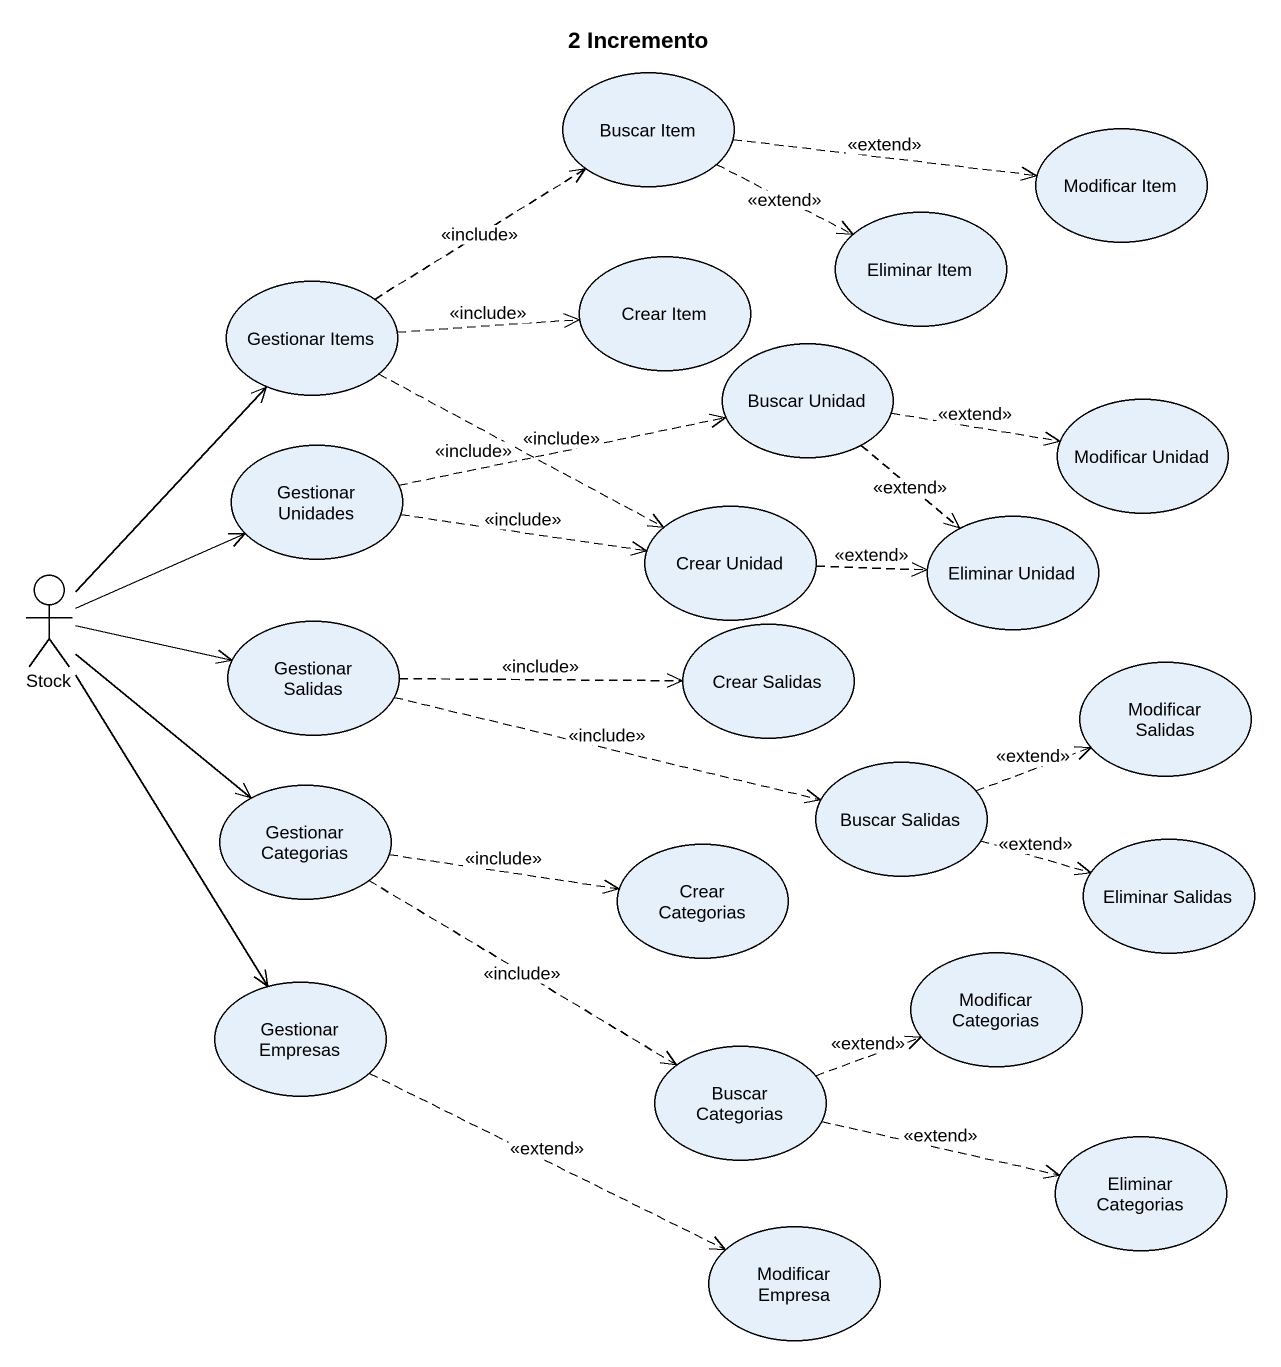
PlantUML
@startuml
title 2 Incremento
usecase "Buscar Item" as Buscar_Item
usecase "Modificar Item" as Modificar_Item
usecase "Eliminar Item" as Eliminar_Item
usecase "Gestionar Items" as Gestionar_Items
usecase "Crear Item" as Crear_Item
usecase "Buscar Unidad" as Buscar_Unidad
usecase "Gestionar Unidades" as Gestionar_Unidades
usecase "Modificar Unidad" as Modificar_Unidad
usecase "Crear Unidad" as Crear_Unidad
usecase "Eliminar Unidad" as Eliminar_Unidad
actor Stock
usecase "Gestionar Salidas" as Gestionar_Salidas
usecase "Crear Salidas" as Crear_Salidas
usecase "Modificar Salidas" as Modificar_Salidas
usecase "Gestionar Categorias" as Gestionar_Categorias
usecase "Buscar Salidas" as Buscar_Salidas
usecase "Crear Categorias" as Crear_Categorias
usecase "Eliminar Salidas" as Eliminar_Salidas
usecase "Modificar Categorias" as Modificar_Categorias
usecase "Gestionar Empresas" as Gestionar_Empresas
usecase "Buscar Categorias" as Buscar_Categorias
usecase "Eliminar Categorias" as Eliminar_Categorias
usecase "Modificar Empresa" as Modificar_Empresa
Buscar_Item .right.> Modificar_Item : <<extend>>
Buscar_Item .right.> Eliminar_Item : <<extend>>
Gestionar_Items .up.> Buscar_Item : <<include>>
Gestionar_Items .right.> Crear_Item : <<include>>
Gestionar_Items .right.> Crear_Unidad : <<include>>
Buscar_Unidad .right.> Modificar_Unidad : <<extend>>
Buscar_Unidad ..> Eliminar_Unidad : <<extend>>
Gestionar_Unidades .right.> Buscar_Unidad : <<include>>
Gestionar_Unidades .right.> Crear_Unidad : <<include>>
Crear_Unidad .right.> Eliminar_Unidad : <<extend>>
Stock -up-> Gestionar_Items
Stock -right-> Gestionar_Unidades
Stock -right-> Gestionar_Salidas
Stock --> Gestionar_Categorias
Stock --> Gestionar_Empresas
Gestionar_Salidas .right.> Crear_Salidas : <<include>>
Gestionar_Salidas .right.> Buscar_Salidas : <<include>>
Gestionar_Categorias .right.> Crear_Categorias : <<include>>
Gestionar_Categorias ..> Buscar_Categorias : <<include>>
Buscar_Salidas .right.> Modificar_Salidas : <<extend>>
Buscar_Salidas .right.> Eliminar_Salidas : <<extend>>
Gestionar_Empresas .right.> Modificar_Empresa : <<extend>>
Buscar_Categorias .right.> Modificar_Categorias : <<extend>>
Buscar_Categorias .right.> Eliminar_Categorias : <<extend>>
@enduml
